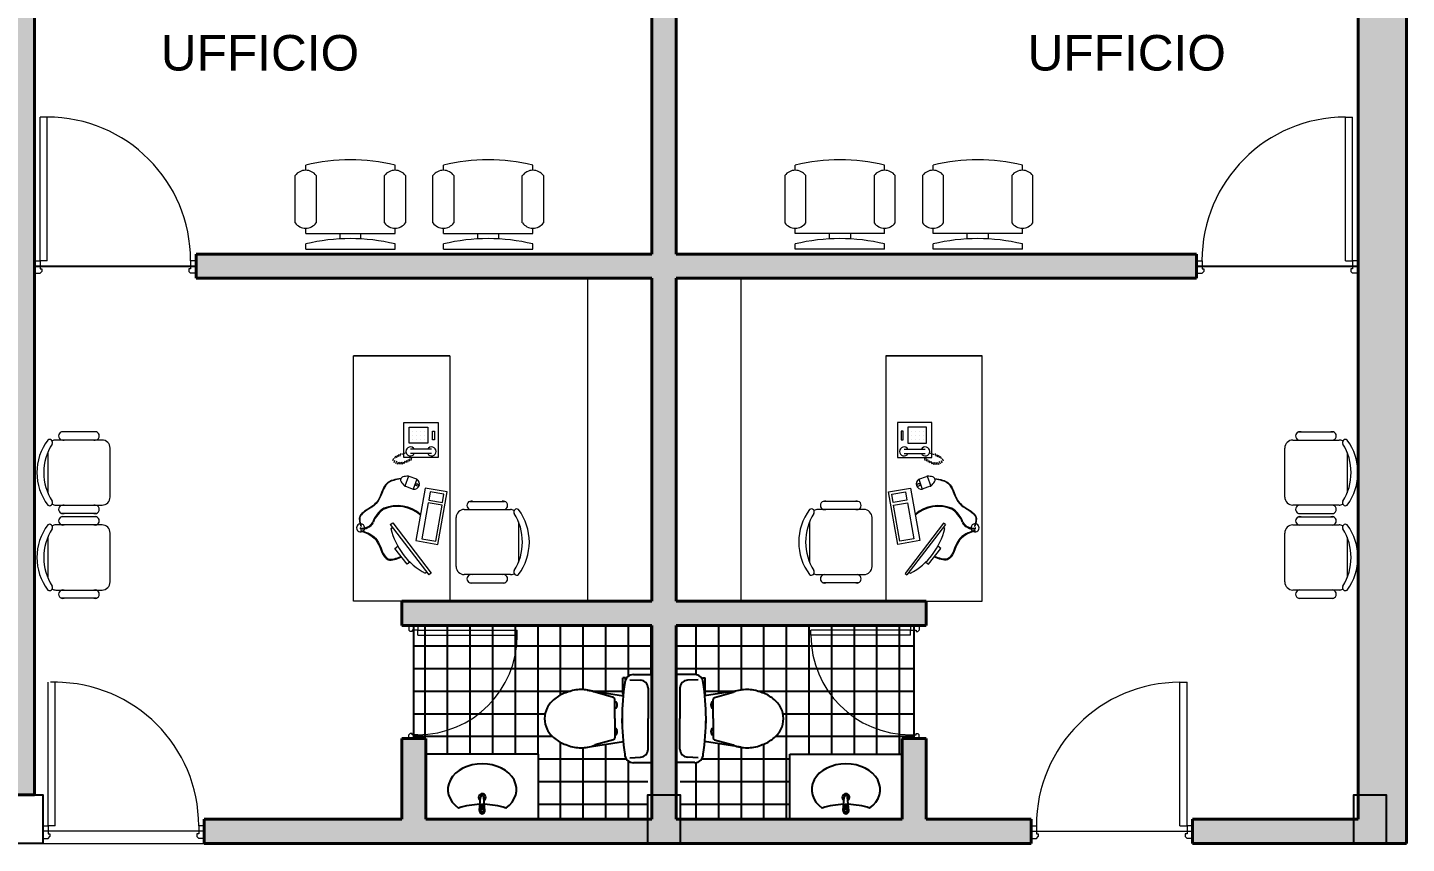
# Model space of a CAD drawing. Header units: millimetres. Extents: x 402.6 to 431.2, y 170 to 191.3.
# Drawn here: x 422.44 to 430.98, y 179.66 to 184.71 of the extents above; entities that cross this region are included whole.
import ezdxf

# ---------------------------------------------------------------- set-up
doc = ezdxf.new("R2010")
doc.units = ezdxf.units.MM
for name, color, linetype, lineweight in [('ARREDI attrezzature - furniture', 175, 'Continuous', 9), ('MURATURA sezioni - section wall', 7, 'Continuous', 40), ('PORTE finestre - doors windows', 252, 'Continuous', 5), ('PROIEZIONI finissime - fine lines', 251, 'Continuous', 9), ('SCRITTE - TXT', 252, 'Continuous', 5)]:
    doc.layers.add(name, color=color, linetype=linetype, lineweight=lineweight)
doc.layers.add('MURATURE tratteggi - hatch wall', color=253, linetype='Continuous', true_color=0xa8a8a8)
doc.layers.add('PAVIMENTI - flooring', color=250, linetype='Continuous')
doc.layers.add('SANITARI', color=175, linetype='Continuous')
doc.layers.add('PILASTRI - structure', color=7, linetype='Continuous', plot=False)
doc.styles.get("Standard").update_dxf_attribs({"font": 'arial.ttf'})
pattern_1 = [(0, (0, 0), (0, 0.14), []), (90, (0, 0), (-0.14, 0), [])]

msp = doc.modelspace()

# ---------------------------------------------------------------- hatches: boundary and pattern name
at = {"layer": 'MURATURE tratteggi - hatch wall'}
h = msp.add_hatch(color=256, dxfattribs=at)
h.dxf.hatch_style = 1
h.paths.add_polyline_path([(413.0307, 188.3044), (412.7807, 188.3044), (412.7808, 188.0544), (412.8261, 188.0544), (412.8261, 179.8069), (409.8212, 179.8069), (409.8212, 180.5001), (409.6315, 180.5001), (409.6315, 180.3501), (409.6712, 180.3501), (409.6712, 179.6569), (416.6745, 179.6569), (416.6745, 180.0388), (416.7256, 180.0388), (416.7256, 180.1888), (416.5245, 180.1888), (416.5245, 179.8069), (414.5261, 179.8069), (414.5261, 180.3069), (414.3761, 180.3069), (414.3761, 179.8069), (412.9761, 179.8069), (412.9761, 181.0069), (415.6169, 181.0069), (415.6169, 181.1569), (412.9761, 181.1569), (412.9761, 188.0544), (413.0308, 188.0544)])
h.paths.add_polyline_path([(408.0307, 188.3044), (407.7807, 188.3044), (407.7808, 188.0544), (407.8212, 188.0544), (407.8212, 188.0045), (407.9712, 188.0045), (407.9712, 188.0544), (408.0308, 188.0544)])
h.paths.add_polyline_path([(407.9712, 187.0995), (407.8212, 187.0995), (407.8212, 185.0826), (407.7713, 185.0826), (407.7713, 184.9826), (407.8212, 184.9826), (407.8212, 179.6569), (408.0712, 179.6569), (408.0712, 180.3501), (408.1015, 180.3501), (408.1015, 180.5001), (407.9712, 180.5001)])
h.paths.add_polyline_path([(403.0308, 188.0444), (403.5157, 188.0444), (403.5157, 188.3045), (402.7808, 188.3045), (402.7808, 179.6568), (403.0308, 179.6568), (403.0308, 184.9825), (406.8663, 184.9826), (406.8663, 185.0826), (403.0308, 185.0826)])
h.paths.add_polyline_path([(419.4809, 188.3444), (416.9987, 188.3444), (416.9987, 188.0444), (417.8309, 188.0444), (417.8309, 180.1888), (417.7006, 180.1888), (417.7006, 180.0388), (417.8309, 180.0388), (417.8309, 179.6569), (421.3309, 179.6569), (421.3309, 179.8069), (419.6809, 179.8069), (419.6809, 180.3069), (419.5309, 180.3069), (419.5309, 179.8069), (418.1309, 179.8069), (418.1309, 181.0069), (419.6809, 181.0069), (419.6809, 181.1569), (418.1309, 181.1569), (418.1309, 183.1569), (421.3309, 183.1569), (421.3309, 183.3069), (418.1309, 183.3069), (418.1309, 188.0444), (419.4809, 188.0444)])
h.paths.add_polyline_path([(423.6434, 188.3444), (420.9809, 188.3444), (420.9809, 188.0444), (422.3309, 188.0444), (422.3309, 179.9569), (422.4809, 179.9569), (422.4809, 188.0444), (423.6434, 188.0444)])
h.paths.add_polyline_path([(427.8184, 188.3444), (425.1434, 188.3444), (425.1434, 188.0444), (426.3059, 188.0444), (426.3059, 183.3069), (423.4809, 183.3069), (423.4809, 183.1569), (426.3059, 183.1569), (426.3059, 181.1569), (424.7559, 181.1569), (424.7559, 181.0069), (426.3059, 181.0069), (426.3059, 179.8069), (424.9059, 179.8069), (424.9059, 180.3069), (424.7559, 180.3069), (424.7559, 179.8069), (423.5309, 179.8069), (423.5309, 179.6569), (428.6549, 179.6569), (428.6549, 179.8069), (428.0059, 179.8069), (428.0059, 180.3069), (427.8559, 180.3069), (427.8559, 179.8069), (426.4559, 179.8069), (426.4559, 181.0069), (428.0059, 181.0069), (428.0059, 181.1569), (426.4559, 181.1569), (426.4559, 183.1569), (429.6809, 183.1569), (429.6809, 183.3069), (426.4559, 183.3069), (426.4559, 188.0444), (427.8184, 188.0444)])
h.paths.add_polyline_path([(430.9809, 188.3444), (429.3184, 188.3444), (429.3184, 188.0444), (430.6809, 188.0444), (430.6809, 179.8069), (429.6549, 179.8069), (429.6549, 179.6569), (430.9809, 179.6569)])
h.paths.add_polyline_path([(430.9809, 176.9651), (427.3553, 176.9651), (427.3553, 176.8151), (430.6809, 176.8151), (430.6809, 174.1151), (427.7309, 174.1151), (427.7309, 175.9651), (427.5809, 175.9651), (427.5809, 174.1151), (426.4309, 174.1151), (426.4309, 175.8151), (426.8869, 175.8151), (426.8869, 175.9651), (426.4309, 175.9651), (426.4309, 176.8151), (426.5053, 176.8151), (426.5053, 176.9651), (421.8309, 176.9651), (421.8309, 176.8151), (426.2809, 176.8151), (426.2809, 174.1151), (420.1309, 174.1151), (420.1309, 174.5151), (419.9809, 174.5151), (419.9809, 174.1151), (418.1309, 174.1151), (418.1309, 175.6151), (419.9809, 175.6151), (419.9809, 175.4151), (420.1309, 175.4151), (420.1309, 176.9651), (417.8309, 176.9651), (417.8309, 175.9651), (415.9794, 175.9651), (415.9794, 175.8151), (417.8309, 175.8151), (417.8309, 174.1151), (413.5809, 174.1151), (413.5809, 176.8151), (416.6294, 176.8151), (416.6294, 176.9651), (410.3824, 176.9651), (410.3824, 176.8151), (413.4309, 176.8151), (413.4309, 174.1151), (409.1809, 174.1151), (409.1809, 175.8151), (411.0324, 175.8151), (411.0324, 175.9651), (409.1809, 175.9651), (409.1809, 176.9651), (408.5676, 176.9651), (408.5676, 176.8151), (409.0309, 176.8151), (409.0309, 174.1151), (402.9808, 174.1151), (402.9808, 176.8151), (404.0845, 176.8151), (404.0845, 176.9651), (402.7808, 176.9651), (402.7808, 173.8151), (430.9809, 173.8151)])
h.paths.add_polyline_path([(419.8309, 176.7651), (419.8309, 175.9151), (418.1309, 175.9151), (418.1309, 176.7651)], flags=16)
at = {"layer": 'PAVIMENTI - flooring'}
h = msp.add_hatch(dxfattribs=at)
h.set_pattern_fill('_USER', color=256, scale=0.14, style=0, double=1, pattern_type=0)
h.set_pattern_definition(pattern_1)
h.paths.add_polyline_path([(425.6567, 180.3616, 0.110468), (425.7039, 180.3072, 0.091357), (425.7721, 180.2684, 0.083251), (425.856, 180.2494, 0.069464), (425.9252, 180.2565), (426.128, 180.288, 0.013532), (426.1378, 180.2098, 0.414361), (426.1907, 180.1569), (426.2809, 180.1569), (426.2809, 179.8069), (425.602, 179.8069), (425.602, 180.21), (424.9059, 180.21), (424.9059, 180.3069), (424.8309, 180.3069), (424.8309, 181.0069), (426.3059, 181.0069), (426.3059, 180.7019), (426.1907, 180.7019, 0.294145), (426.1426, 180.6708), (426.1426, 180.6832), (426.1262, 180.6832), (426.1262, 180.5871, -0.026908), (426.1288, 180.5818, 0.001904), (426.1276, 180.5708), (425.9326, 180.601, 0.077173), (425.856, 180.6094, 0.083251), (425.7721, 180.5903, 0.091357), (425.7039, 180.5515, 0.110468), (425.6567, 180.4971, 0.114706), (425.6409, 180.4294, 0.114706)])
h = msp.add_hatch(dxfattribs=at)
h.set_pattern_fill('_USER', color=256, scale=0.14, style=0, double=1, pattern_type=0)
h.set_pattern_definition(pattern_1)
h.paths.add_polyline_path([(427.1052, 180.3616, -0.110468), (427.0579, 180.3072, -0.091357), (426.9898, 180.2684, -0.083251), (426.9059, 180.2494, -0.069464), (426.8366, 180.2565), (426.6339, 180.288, -0.013532), (426.624, 180.2098, -0.414361), (426.5711, 180.1569), (426.4809, 180.1569), (426.4809, 179.8069), (427.1598, 179.8069), (427.1598, 180.21), (427.8559, 180.21), (427.8559, 180.3069), (427.9309, 180.3069), (427.9309, 181.0069), (426.4559, 181.0069), (426.4559, 180.7019), (426.5711, 180.7019, -0.294145), (426.6193, 180.6708), (426.6193, 180.6832), (426.6357, 180.6832), (426.6357, 180.5871, 0.026908), (426.6331, 180.5818, -0.001904), (426.6342, 180.5708), (426.8293, 180.601, -0.077173), (426.9059, 180.6094, -0.083251), (426.9898, 180.5903, -0.091357), (427.0579, 180.5515, -0.110468), (427.1052, 180.4971, -0.114706), (427.1209, 180.4294, -0.114706)])

# ---------------------------------------------------------------- linework, layer by layer
at = {"layer": 'ARREDI attrezzature - furniture', "linetype": 'Continuous', "ltscale": 0.8}
for p, q in [((424.0953, 183.4998), (424.0953, 183.793)), ((424.1605, 183.8255), (424.1605, 183.8581)), ((424.2256, 183.793), (424.2256, 183.4998)), ((424.649, 183.4998), (424.649, 183.793)), ((424.7142, 183.8255), (424.7142, 183.8581)), ((424.7793, 183.793), (424.7793, 183.4998)), ((424.9491, 183.4998), (424.9491, 183.793)), ((425.0142, 183.8255), (425.0142, 183.8581)), ((425.0794, 183.793), (425.0794, 183.4998)), ((425.5028, 183.4998), (425.5028, 183.793)), ((425.568, 183.8255), (425.568, 183.8581)), ((425.6331, 183.793), (425.6331, 183.4998)), ((427.1287, 183.793), (427.1287, 183.4998)), ((427.1939, 183.8255), (427.1939, 183.8581)), ((427.259, 183.4998), (427.259, 183.793)), ((427.6825, 183.793), (427.6825, 183.4998)), ((427.7476, 183.8255), (427.7476, 183.8581)), ((427.8127, 183.4998), (427.8127, 183.793)), ((427.9825, 183.793), (427.9825, 183.4998)), ((428.0476, 183.8255), (428.0476, 183.8581)), ((428.1128, 183.4998), (428.1128, 183.793)), ((428.5362, 183.793), (428.5362, 183.4998)), ((428.6014, 183.8255), (428.6014, 183.8581)), ((428.6665, 183.4998), (428.6665, 183.793)), ((424.1605, 183.4347), (424.1605, 183.4672)), ((424.7142, 183.4347), (424.7142, 183.4672)), ((425.0142, 183.4347), (425.0142, 183.4672)), ((425.568, 183.4347), (425.568, 183.4672)), ((427.1939, 183.4347), (427.1939, 183.4672)), ((427.7476, 183.4347), (427.7476, 183.4672)), ((428.0476, 183.4347), (428.0476, 183.4672)), ((428.6014, 183.4347), (428.6014, 183.4672)), ((424.1605, 183.4347), (424.7142, 183.4347)), ((424.1605, 183.337), (424.1605, 183.3695)), ((424.3722, 183.4347), (424.3722, 183.4)), ((424.5025, 183.4007), (424.5025, 183.4347)), ((424.7142, 183.337), (424.7142, 183.3695)), ((425.0142, 183.4347), (425.568, 183.4347)), ((425.0142, 183.337), (425.0142, 183.3695)), ((425.226, 183.4347), (425.226, 183.4)), ((425.3562, 183.4007), (425.3562, 183.4347)), ((425.568, 183.337), (425.568, 183.3695)), ((427.7476, 183.4347), (427.1939, 183.4347)), ((427.1939, 183.337), (427.1939, 183.3695)), ((427.4056, 183.4007), (427.4056, 183.4347)), ((427.5359, 183.4347), (427.5359, 183.4)), ((427.7476, 183.337), (427.7476, 183.3695)), ((428.6014, 183.4347), (428.0476, 183.4347)), ((428.0476, 183.337), (428.0476, 183.3695)), ((428.2594, 183.4007), (428.2594, 183.4347)), ((428.3896, 183.4347), (428.3896, 183.4)), ((428.6014, 183.337), (428.6014, 183.3695)), ((424.1605, 183.337), (424.7142, 183.337)), ((425.0142, 183.337), (425.568, 183.337)), ((427.7476, 183.337), (427.1939, 183.337)), ((428.6014, 183.337), (428.0476, 183.337)), ((425.9059, 183.1569), (425.9059, 181.1569)), ((426.8559, 183.1569), (426.8559, 181.1569)), ((425.0546, 182.6768), (424.4573, 182.6768)), ((424.4573, 182.6768), (425.0546, 182.6768)), ((424.4573, 181.1569), (424.4573, 182.6768)), ((425.0546, 182.6768), (425.0546, 181.1569)), ((427.7542, 182.6768), (428.3515, 182.6768)), ((428.3515, 182.6768), (427.7542, 182.6768)), ((427.7542, 182.6768), (427.7542, 181.1569)), ((428.3515, 181.1569), (428.3515, 182.6768)), ((424.7689, 182.0474), (424.7689, 182.2629)), ((424.7689, 182.2629), (424.9818, 182.2629)), ((424.9818, 182.2629), (424.9818, 182.0474)), ((428.0399, 182.2629), (427.827, 182.2629)), ((427.827, 182.2629), (427.827, 182.0474)), ((428.0399, 182.0474), (428.0399, 182.2629)), ((422.8984, 182.1551), (422.6125, 182.1551)), ((422.8626, 182.2055), (422.6483, 182.2055)), ((424.8018, 182.1365), (424.8018, 182.2351)), ((424.8018, 182.2351), (424.9167, 182.2351)), ((424.8223, 182.2104), (424.8223, 182.2104)), ((424.8223, 182.1858), (424.8223, 182.1858)), ((424.8223, 182.1612), (424.8223, 182.1612)), ((424.847, 182.2104), (424.847, 182.2104)), ((424.847, 182.1858), (424.847, 182.1858)), ((424.847, 182.1612), (424.847, 182.1612)), ((424.8716, 182.2104), (424.8716, 182.2104)), ((424.8716, 182.1858), (424.8716, 182.1858)), ((424.8716, 182.1612), (424.8716, 182.1612)), ((424.8962, 182.2104), (424.8962, 182.2104)), ((424.8962, 182.1858), (424.8962, 182.1858)), ((424.8962, 182.1612), (424.8962, 182.1612)), ((424.9167, 182.2351), (424.9167, 182.1365)), ((424.9455, 182.1571), (424.9455, 182.2104)), ((424.9455, 182.2104), (424.9578, 182.2104)), ((424.9578, 182.1571), (424.9455, 182.1571)), ((424.9578, 182.2104), (424.9578, 182.1571)), ((427.8633, 182.2104), (427.851, 182.2104)), ((427.851, 182.2104), (427.851, 182.1571)), ((427.851, 182.1571), (427.8633, 182.1571)), ((427.8633, 182.1571), (427.8633, 182.2104)), ((428.007, 182.2351), (427.892, 182.2351)), ((427.892, 182.2351), (427.892, 182.1365)), ((427.9126, 182.2104), (427.9126, 182.2104)), ((427.9126, 182.1858), (427.9126, 182.1858)), ((427.9126, 182.1612), (427.9126, 182.1612)), ((427.9372, 182.2104), (427.9372, 182.2104)), ((427.9372, 182.1858), (427.9372, 182.1858)), ((427.9372, 182.1612), (427.9372, 182.1612)), ((427.9618, 182.2104), (427.9618, 182.2104)), ((427.9618, 182.1858), (427.9618, 182.1858)), ((427.9618, 182.1612), (427.9618, 182.1612)), ((427.9864, 182.2104), (427.9864, 182.2104)), ((427.9864, 182.1858), (427.9864, 182.1858)), ((427.9864, 182.1612), (427.9864, 182.1612)), ((428.007, 182.1365), (428.007, 182.2351)), ((430.2774, 182.1551), (430.5632, 182.1551)), ((430.3132, 182.2055), (430.5275, 182.2055)), ((422.5621, 182.0784), (422.5621, 181.8283)), ((422.9488, 181.802), (422.9488, 182.1046)), ((424.7485, 182.0711), (424.7432, 182.0553)), ((424.7836, 182.0753), (424.7537, 182.0658)), ((424.9167, 182.1365), (424.8018, 182.1365)), ((424.9407, 182.0977), (424.8093, 182.0977)), ((424.9407, 182.0715), (424.8093, 182.0715)), ((427.8681, 182.0977), (427.9994, 182.0977)), ((427.8681, 182.0715), (427.9994, 182.0715)), ((427.892, 182.1365), (428.007, 182.1365)), ((428.0251, 182.0753), (428.055, 182.0658)), ((428.0603, 182.0711), (428.0655, 182.0553)), ((430.227, 181.802), (430.227, 182.1046)), ((430.6137, 182.0784), (430.6137, 181.8283)), ((424.7042, 182.0414), (424.699, 182.0256)), ((424.7117, 182.029), (424.7064, 182.0133)), ((424.717, 182.0553), (424.7117, 182.0396)), ((424.7222, 182.0238), (424.717, 182.008)), ((424.7275, 182.0606), (424.7222, 182.0448)), ((424.7327, 182.0185), (424.7275, 182.0028)), ((424.738, 182.0658), (424.7327, 182.0501)), ((424.7432, 182.0185), (424.738, 182.0028)), ((424.7537, 182.0185), (424.7485, 182.0028)), ((424.7642, 182.0185), (424.759, 182.0028)), ((424.9818, 182.0474), (424.7689, 182.0474)), ((424.7747, 182.0238), (424.7695, 182.008)), ((424.7853, 182.029), (424.78, 182.0133)), ((424.7958, 182.0343), (424.7905, 182.0185)), ((424.8063, 182.0396), (424.801, 182.0238)), ((424.8168, 182.0448), (424.8115, 182.029)), ((427.827, 182.0474), (428.0399, 182.0474)), ((427.992, 182.0448), (427.9972, 182.029)), ((428.0025, 182.0396), (428.0078, 182.0238)), ((428.013, 182.0343), (428.0183, 182.0185)), ((428.0235, 182.029), (428.0288, 182.0133)), ((428.034, 182.0238), (428.0393, 182.008)), ((428.0445, 182.0185), (428.0498, 182.0028)), ((428.055, 182.0185), (428.0603, 182.0028)), ((428.0655, 182.0185), (428.0708, 182.0028)), ((428.0708, 182.0658), (428.0761, 182.0501)), ((428.0761, 182.0185), (428.0813, 182.0028)), ((428.0813, 182.0606), (428.0866, 182.0448)), ((428.0866, 182.0238), (428.0918, 182.008)), ((428.0918, 182.0553), (428.0971, 182.0396)), ((428.0971, 182.029), (428.1023, 182.0133)), ((428.1046, 182.0414), (428.1098, 182.0256)), ((424.798, 181.9307), (424.7757, 181.8697)), ((424.8497, 181.9118), (424.8012, 181.9296)), ((424.8497, 181.9118), (424.8274, 181.8508)), ((427.959, 181.9118), (428.0075, 181.9296)), ((427.959, 181.9118), (427.9813, 181.8508)), ((428.0107, 181.9307), (428.0331, 181.8697)), ((424.7789, 181.8685), (424.8274, 181.8508)), ((424.9006, 181.8574), (424.8433, 181.5321)), ((425.0376, 181.8332), (424.9006, 181.8574)), ((424.9318, 181.8342), (424.9228, 181.7829)), ((425.0174, 181.8191), (424.9318, 181.8342)), ((424.9802, 181.508), (425.0376, 181.8332)), ((425.0084, 181.7678), (425.0174, 181.8191)), ((427.7712, 181.8332), (427.9082, 181.8574)), ((427.8286, 181.508), (427.7712, 181.8332)), ((427.7914, 181.8191), (427.8769, 181.8342)), ((427.8004, 181.7678), (427.7914, 181.8191)), ((427.8769, 181.8342), (427.886, 181.7829)), ((427.9082, 181.8574), (427.9655, 181.5321)), ((428.0299, 181.8685), (427.9813, 181.8508)), ((422.6125, 181.7516), (422.8984, 181.7516)), ((424.9198, 181.7657), (424.8805, 181.5432)), ((425.0053, 181.7507), (424.9198, 181.7657)), ((424.9228, 181.7829), (425.0084, 181.7678)), ((424.9661, 181.5281), (425.0053, 181.7507)), ((425.1785, 181.7753), (425.3929, 181.7753)), ((427.5833, 181.7753), (427.369, 181.7753)), ((427.886, 181.7829), (427.8004, 181.7678)), ((427.8034, 181.7507), (427.889, 181.7657)), ((427.8427, 181.5281), (427.8034, 181.7507)), ((427.889, 181.7657), (427.9282, 181.5432)), ((430.5632, 181.7516), (430.2774, 181.7516)), ((422.8626, 181.7004), (422.6483, 181.7004)), ((422.8626, 181.68), (422.6483, 181.68)), ((424.6849, 181.6309), (424.6995, 181.6421)), ((424.6995, 181.6421), (424.9376, 181.331)), ((425.0924, 181.3718), (425.0924, 181.6744)), ((425.1428, 181.7249), (425.4286, 181.7249)), ((425.479, 181.6482), (425.479, 181.398)), ((427.2828, 181.6482), (427.2828, 181.398)), ((427.6191, 181.7249), (427.3332, 181.7249)), ((427.6695, 181.3718), (427.6695, 181.6744)), ((430.3132, 181.7004), (430.5275, 181.7004)), ((430.3132, 181.68), (430.5275, 181.68)), ((422.8984, 181.6295), (422.6125, 181.6295)), ((422.9488, 181.2765), (422.9488, 181.5791)), ((424.6849, 181.6309), (424.923, 181.3198)), ((424.6885, 181.6074), (424.6976, 181.6143)), ((428.1124, 181.6397), (427.8742, 181.3287)), ((428.1239, 181.6309), (427.8857, 181.3198)), ((428.1202, 181.6074), (428.1112, 181.6143)), ((428.1239, 181.6309), (428.1124, 181.6397)), ((430.227, 181.2765), (430.227, 181.5791)), ((430.2774, 181.6295), (430.5632, 181.6295)), ((422.5621, 181.5529), (422.5621, 181.3027)), ((424.7131, 181.4837), (424.7312, 181.4975)), ((424.7883, 181.3855), (424.7131, 181.4837)), ((424.8433, 181.5321), (424.9802, 181.508)), ((424.8805, 181.5432), (424.9661, 181.5281)), ((427.9655, 181.5321), (427.8286, 181.508)), ((427.9282, 181.5432), (427.8427, 181.5281)), ((428.0205, 181.3855), (428.0957, 181.4837)), ((428.0957, 181.4837), (428.0776, 181.4975)), ((430.6137, 181.5529), (430.6137, 181.3027)), ((424.8063, 181.3994), (424.7883, 181.3855)), ((428.0024, 181.3994), (428.0205, 181.3855)), ((424.9103, 181.3364), (424.9013, 181.3295)), ((424.9376, 181.331), (424.923, 181.3198)), ((425.4286, 181.3214), (425.1428, 181.3214)), ((427.3332, 181.3214), (427.6191, 181.3214)), ((427.8742, 181.3287), (427.8857, 181.3198)), ((427.8984, 181.3364), (427.9074, 181.3295)), ((422.6125, 181.226), (422.8984, 181.226)), ((425.1785, 181.2702), (425.3929, 181.2702)), ((427.5833, 181.2702), (427.369, 181.2702)), ((430.5632, 181.226), (430.2774, 181.226)), ((422.8626, 181.1749), (422.6483, 181.1749)), ((425.0546, 181.1569), (424.4573, 181.1569)), ((427.7542, 181.1569), (428.3515, 181.1569)), ((430.3132, 181.1749), (430.5275, 181.1749))]:
    msp.add_line(p, q, dxfattribs=at)
for centre, radius, start, end in [((424.4373, 182.6977), 1.1929, 76.5803, 103.4197), ((425.2911, 182.6977), 1.1929, 76.5803, 103.4197), ((427.4707, 182.6977), 1.1929, 76.5803, 103.4197), ((428.3245, 182.6977), 1.1929, 76.5803, 103.4197), ((424.1605, 183.7441), 0.0814, 36.8699, 143.1301), ((424.7142, 183.7441), 0.0814, 36.8699, 143.1301), ((425.0142, 183.7441), 0.0814, 36.8699, 143.1301), ((425.568, 183.7441), 0.0814, 36.8699, 143.1301), ((427.1939, 183.7441), 0.0814, 36.8699, 143.1301), ((427.7476, 183.7441), 0.0814, 36.8699, 143.1301), ((428.0476, 183.7441), 0.0814, 36.8699, 143.1301), ((428.6014, 183.7441), 0.0814, 36.8699, 143.1301), ((424.1605, 183.5487), 0.0814, 216.8699, 323.1301), ((424.7142, 183.5487), 0.0814, 216.8699, 323.1301), ((425.0142, 183.5487), 0.0814, 216.8699, 323.1301), ((425.568, 183.5487), 0.0814, 216.8699, 323.1301), ((427.1939, 183.5487), 0.0814, 216.8699, 323.1301), ((427.7476, 183.5487), 0.0814, 216.8699, 323.1301), ((428.0476, 183.5487), 0.0814, 216.8699, 323.1301), ((428.6014, 183.5487), 0.0814, 216.8699, 323.1301), ((424.4373, 182.2092), 1.1929, 76.5803, 103.4197), ((425.2911, 182.2092), 1.1929, 76.5803, 103.4197), ((427.4707, 182.2092), 1.1929, 76.5803, 103.4197), ((428.3245, 182.2092), 1.1929, 76.5803, 103.4197), ((422.8311, 181.9533), 0.3362, 143.1301, 216.8699), ((422.5731, 182.1403), 0.0184, 327.97259, 126.69006), ((422.6125, 182.1046), 0.0504, 90, 117.58444), ((422.6556, 182.1803), 0.0263, 73.7398, 286.2602), ((422.8553, 182.1803), 0.0263, 253.7398, 106.2602), ((422.8984, 182.1046), 0.0504, 0, 90), ((430.2774, 182.1046), 0.0504, 90, 180), ((430.3205, 182.1803), 0.0263, 73.7398, 286.2602), ((430.5202, 182.1803), 0.0263, 253.7398, 106.2602), ((430.5632, 182.1046), 0.0504, 62.41556, 90), ((430.6027, 182.1403), 0.0184, 53.30994, 212.02741), ((430.3447, 181.9533), 0.3362, 323.1301, 36.8699), ((422.8677, 181.9533), 0.3302, 147.57575, 212.42425), ((424.8093, 182.0846), 0.0275, 28.49146, 331.50854), ((424.9407, 182.0846), 0.0275, 208.49146, 151.50854), ((427.8681, 182.0846), 0.0275, 28.49146, 331.50854), ((427.9994, 182.0846), 0.0275, 208.49146, 151.50854), ((430.3081, 181.9533), 0.3302, 327.57575, 32.42425), ((424.7685, 181.9069), 0.02, 106.60745, 213.22262), ((424.7949, 181.8185), 0.1123, 90.30985, 106.60745), ((424.7944, 181.9108), 0.02, 69.91503, 90.30985), ((424.8318, 181.8838), 0.0333, 262.44359, 57.38647), ((427.977, 181.8838), 0.0333, 122.61353, 277.55641), ((428.0144, 181.9108), 0.02, 89.69015, 110.08497), ((428.0139, 181.8185), 0.1123, 73.39255, 89.69015), ((428.0403, 181.9069), 0.02, 326.77738, 73.39255), ((424.8457, 181.9575), 0.1123, 213.22262, 229.52021), ((424.7858, 181.8873), 0.02, 229.52021, 249.91503), ((428.023, 181.8873), 0.02, 290.08497, 310.47979), ((427.9631, 181.9575), 0.1123, 310.47979, 326.77738), ((422.5731, 181.7664), 0.0184, 233.30994, 32.02741), ((422.6125, 181.802), 0.0504, 242.41556, 270), ((422.6556, 181.7257), 0.0263, 73.7398, 286.2602), ((422.8553, 181.7257), 0.0263, 253.7398, 106.2602), ((422.8984, 181.802), 0.0504, 270, 0), ((424.7329, 181.5907), 0.1671, 122.05896, 160.24449), ((424.7329, 181.5907), 0.1621, 122.05896, 160.24449), ((424.7279, 181.5304), 0.2186, 48.76705, 112.52127), ((424.7279, 181.5304), 0.2136, 47.95006, 112.52127), ((425.1859, 181.7501), 0.0263, 73.7398, 286.2602), ((425.3855, 181.7501), 0.0263, 253.7398, 106.2602), ((425.468, 181.7101), 0.0184, 53.30994, 212.02741), ((427.2938, 181.7101), 0.0184, 327.97259, 126.69006), ((427.3763, 181.7501), 0.0263, 73.7398, 286.2602), ((427.576, 181.7501), 0.0263, 253.7398, 106.2602), ((428.0809, 181.5304), 0.2186, 67.47873, 131.23295), ((428.0809, 181.5304), 0.2136, 67.47873, 132.04994), ((428.0759, 181.5907), 0.1621, 19.75551, 57.94104), ((428.0759, 181.5907), 0.1671, 19.75551, 57.94104), ((430.2774, 181.802), 0.0504, 180, 270), ((430.3205, 181.7257), 0.0263, 73.7398, 286.2602), ((430.5202, 181.7257), 0.0263, 253.7398, 106.2602), ((430.5632, 181.802), 0.0504, 270, 297.58444), ((430.6027, 181.7664), 0.0184, 147.97259, 306.69006), ((422.6556, 181.6547), 0.0263, 73.7398, 286.2602), ((422.8553, 181.6547), 0.0263, 253.7398, 106.2602), ((424.5129, 181.681), 0.0763, 260.17022, 331.655), ((424.5129, 181.681), 0.0713, 260.17022, 331.655), ((425.1428, 181.6744), 0.0504, 90, 180), ((425.4286, 181.6744), 0.0504, 62.41556, 90), ((425.1734, 181.5231), 0.3302, 327.57575, 32.42425), ((425.21, 181.5231), 0.3362, 323.1301, 36.8699), ((427.5518, 181.5231), 0.3362, 143.1301, 216.8699), ((427.5884, 181.5231), 0.3302, 147.57575, 212.42425), ((427.3332, 181.6744), 0.0504, 90, 117.58444), ((427.6191, 181.6744), 0.0504, 0, 90), ((428.2959, 181.681), 0.0763, 208.345, 279.82978), ((428.2959, 181.681), 0.0713, 208.345, 279.82978), ((430.3205, 181.6547), 0.0263, 73.7398, 286.2602), ((430.5202, 181.6547), 0.0263, 253.7398, 106.2602), ((422.8311, 181.4278), 0.3362, 143.1301, 216.8699), ((422.8677, 181.4278), 0.3302, 147.57575, 212.42425), ((422.5731, 181.6147), 0.0184, 327.97259, 126.69006), ((422.6125, 181.5791), 0.0504, 90, 117.58444), ((422.8984, 181.5791), 0.0504, 0, 90), ((424.5007, 181.6108), 0.025, 98.68519, 293.74958), ((424.5003, 181.6083), 0.0025, 80.17022, 260.17022), ((424.5007, 181.6108), 0.025, 0.27062, 91.72431), ((424.5035, 181.5931), 0.00256, 82.71988, 237.85322), ((424.5026, 181.6216), 0.0015, 196.9746, 16.9746), ((424.5007, 181.6108), 0.025, 308.52691, 348.357), ((425.1048, 181.7057), 0.4277, 193.29188, 241.59613), ((427.704, 181.7057), 0.4277, 298.40387, 346.70812), ((428.3081, 181.6108), 0.025, 88.27569, 179.72938), ((428.3081, 181.6108), 0.025, 191.643, 231.47309), ((428.3081, 181.6108), 0.025, 246.25042, 81.31481), ((428.3062, 181.6216), 0.0015, 163.0254, 343.0254), ((428.3053, 181.5931), 0.00256, 302.14678, 97.28012), ((428.3085, 181.6083), 0.0025, 279.82978, 99.82978), ((430.2774, 181.5791), 0.0504, 90, 180), ((430.5632, 181.5791), 0.0504, 62.41556, 90), ((430.6027, 181.6147), 0.0184, 53.30994, 212.02741), ((430.3081, 181.4278), 0.3302, 327.57575, 32.42425), ((430.3447, 181.4278), 0.3362, 323.1301, 36.8699), ((425.1428, 181.3718), 0.0504, 180, 270), ((425.1859, 181.2955), 0.0263, 73.7398, 286.2602), ((425.3855, 181.2955), 0.0263, 253.7398, 106.2602), ((425.4286, 181.3718), 0.0504, 270, 297.58444), ((425.468, 181.3362), 0.0184, 147.97259, 306.69006), ((427.2938, 181.3362), 0.0184, 233.30994, 32.02741), ((427.3332, 181.3718), 0.0504, 242.41556, 270), ((427.3763, 181.2955), 0.0263, 73.7398, 286.2602), ((427.576, 181.2955), 0.0263, 253.7398, 106.2602), ((427.6191, 181.3718), 0.0504, 270, 0), ((422.5731, 181.2408), 0.0184, 233.30994, 32.02741), ((422.6125, 181.2765), 0.0504, 242.41556, 270), ((422.6556, 181.2001), 0.0263, 73.7398, 286.2602), ((422.8553, 181.2001), 0.0263, 253.7398, 106.2602), ((422.8984, 181.2765), 0.0504, 270, 0), ((430.2774, 181.2765), 0.0504, 180, 270), ((430.3205, 181.2001), 0.0263, 73.7398, 286.2602), ((430.5202, 181.2001), 0.0263, 253.7398, 106.2602), ((430.5632, 181.2765), 0.0504, 270, 297.58444), ((430.6027, 181.2408), 0.0184, 147.97259, 306.69006)]:
    msp.add_arc(centre, radius, start, end, dxfattribs=at)
msp.add_ellipse((424.8508, 181.8768), major_axis=(-0.0122, 0.0045), ratio=0.484801, start_param=1.570796326796777, end_param=7.853981633976363, dxfattribs=at)
at = {"layer": 'ARREDI attrezzature - furniture', "linetype": 'Continuous', "ltscale": 0.8, "extrusion": (0, 0, -1)}
msp.add_ellipse((427.9579, 181.8768), major_axis=(0.0122, 0.0045), ratio=0.484801, start_param=3.141593, end_param=9.424778, dxfattribs=at)
at = {"layer": 'ARREDI attrezzature - furniture', "linetype": 'Continuous', "ltscale": 0.8}
for points, knots in [([(424.7492, 181.9168), (424.7172, 181.9117), (424.6844, 181.9065), (424.6417, 181.8653), (424.6325, 181.8308), (424.6067, 181.7747), (424.5892, 181.7554), (424.5397, 181.7223), (424.5066, 181.7074), (424.4879, 181.6646), (424.4946, 181.6425), (424.5011, 181.6211)], [0, 0, 0, 0, 0.0898766, 0.0898766, 0.1845551, 0.1845551, 0.2700311, 0.2700311, 0.3555071, 0.3555071, 0.4162577, 0.4162577, 0.4162577, 0.4162577]), ([(424.7497, 181.9138), (424.7196, 181.909), (424.6432, 181.8969), (424.6284, 181.783), (424.5572, 181.7276), (424.4832, 181.6902), (424.4982, 181.6411), (424.504, 181.622)], [0, 0, 0, 0, 0.084345, 0.2142081, 0.2766794, 0.3619183, 0.4162577, 0.4162577, 0.4162577, 0.4162577]), ([(428.0591, 181.9138), (428.0892, 181.909), (428.1656, 181.8969), (428.1803, 181.783), (428.2515, 181.7276), (428.3256, 181.6902), (428.3106, 181.6411), (428.3048, 181.622)], [0, 0, 0, 0, 0.084345, 0.2142081, 0.2766794, 0.3619183, 0.4162577, 0.4162577, 0.4162577, 0.4162577]), ([(428.0595, 181.9168), (428.0916, 181.9117), (428.1243, 181.9065), (428.1671, 181.8653), (428.1763, 181.8308), (428.202, 181.7747), (428.2195, 181.7554), (428.2691, 181.7223), (428.3022, 181.7074), (428.3208, 181.6646), (428.3142, 181.6425), (428.3076, 181.6211)], [0, 0, 0, 0, 0.0898766, 0.0898766, 0.1845551, 0.1845551, 0.2700311, 0.2700311, 0.3555071, 0.3555071, 0.4162577, 0.4162577, 0.4162577, 0.4162577]), ([(424.5022, 181.591), (424.5433, 181.5762), (424.5822, 181.5617), (424.6265, 181.485), (424.6346, 181.4258), (424.6945, 181.4064), (424.7237, 181.4187), (424.7536, 181.4308)], [0, 0, 0, 0, 0.1263052, 0.1263052, 0.2526104, 0.2526104, 0.3315435, 0.3315435, 0.3315435, 0.3315435]), ([(424.5038, 181.5957), (424.5413, 181.5823), (424.6232, 181.5529), (424.6423, 181.3924), (424.7214, 181.4232), (424.7507, 181.4346)], [0, 0, 0, 0, 0.114804, 0.2513324, 0.3315435, 0.3315435, 0.3315435, 0.3315435]), ([(428.3066, 181.591), (428.2655, 181.5762), (428.2266, 181.5617), (428.1823, 181.485), (428.1742, 181.4258), (428.1143, 181.4064), (428.0851, 181.4187), (428.0552, 181.4308)], [0, 0, 0, 0, 0.1263052, 0.1263052, 0.2526104, 0.2526104, 0.3315435, 0.3315435, 0.3315435, 0.3315435]), ([(428.3049, 181.5957), (428.2675, 181.5823), (428.1856, 181.5529), (428.1664, 181.3924), (428.0874, 181.4232), (428.0581, 181.4346)], [0, 0, 0, 0, 0.114804, 0.2513324, 0.3315435, 0.3315435, 0.3315435, 0.3315435])]:
    msp.add_open_spline(points, degree=3, knots=knots, dxfattribs=at)
at = {"layer": 'MURATURA sezioni - section wall'}
for p, q in [((430.9809, 179.6569), (430.9809, 188.3444)), ((422.4809, 179.9569), (422.4809, 188.0444)), ((426.3059, 183.3069), (426.3059, 188.0444)), ((426.4559, 183.3069), (426.4559, 188.0444)), ((430.6809, 179.8069), (430.6809, 188.0444)), ((423.4809, 183.3069), (423.4809, 183.1569)), ((423.4809, 183.3069), (426.3059, 183.3069)), ((429.6809, 183.3069), (426.4559, 183.3069)), ((429.6809, 183.3069), (429.6809, 183.1569)), ((423.4809, 183.1569), (426.3059, 183.1569)), ((426.3059, 181.1569), (426.3059, 183.1569)), ((426.4559, 181.1569), (426.4559, 183.1569)), ((429.6809, 183.1569), (426.4559, 183.1569)), ((424.7559, 181.1569), (424.7559, 181.0069)), ((424.7559, 181.1569), (426.3059, 181.1569)), ((428.0059, 181.1569), (426.4559, 181.1569)), ((428.0059, 181.1569), (428.0059, 181.0069)), ((424.7559, 181.0069), (426.3059, 181.0069)), ((426.3059, 181.0069), (426.3059, 179.8069)), ((428.0059, 181.0069), (426.4559, 181.0069)), ((426.4559, 181.0069), (426.4559, 179.8069)), ((424.7559, 180.3069), (424.9059, 180.3069)), ((424.7559, 180.3069), (424.7559, 179.8069)), ((424.9059, 180.3069), (424.9059, 179.8069)), ((427.8559, 180.3069), (427.8559, 179.8069)), ((428.0059, 180.3069), (427.8559, 180.3069)), ((428.0059, 180.3069), (428.0059, 179.8069)), ((422.3309, 179.9569), (422.4809, 179.9569)), ((423.5309, 179.8069), (424.7559, 179.8069)), ((423.5309, 179.8069), (423.5309, 179.6569)), ((424.9059, 179.8069), (426.3059, 179.8069)), ((427.8559, 179.8069), (426.4559, 179.8069)), ((428.6549, 179.8069), (428.0059, 179.8069)), ((428.6549, 179.8069), (428.6549, 179.6569)), ((430.6809, 179.8069), (429.6549, 179.8069)), ((429.6549, 179.8069), (429.6549, 179.6569)), ((423.5309, 179.6569), (428.6549, 179.6569)), ((430.9809, 179.6569), (429.6549, 179.6569))]:
    msp.add_line(p, q, dxfattribs=at)
at = {"layer": 'PAVIMENTI - flooring'}
for p, q in [((422.4809, 183.2319), (423.4809, 183.2319)), ((429.6809, 183.2319), (430.6809, 183.2319)), ((424.8309, 180.3069), (424.8309, 181.0069)), ((427.9309, 180.3069), (427.9309, 181.0069))]:
    msp.add_line(p, q, dxfattribs=at)
at = {"layer": 'PILASTRI - structure'}
for points in [[(422.5309, 179.6569), (422.3309, 179.6569), (422.3309, 179.9569), (422.5309, 179.9569)], [(426.4809, 179.6569), (426.2809, 179.6569), (426.2809, 179.9569), (426.4809, 179.9569)], [(430.8559, 179.6569), (430.6559, 179.6569), (430.6559, 179.9569), (430.8559, 179.9569)]]:
    msp.add_lwpolyline(points, close=True, dxfattribs=at)
at = {"layer": 'PORTE finestre - doors windows', "color": 2}
for p, q in [((422.5587, 184.1546), (422.5143, 184.1546)), ((422.5143, 183.2657), (422.5143, 184.1546)), ((422.5587, 183.2657), (422.5587, 184.1546)), ((430.6031, 184.1546), (430.6476, 184.1546)), ((430.6031, 183.2657), (430.6031, 184.1546)), ((430.6476, 183.2657), (430.6476, 184.1546)), ((422.4809, 183.2657), (422.5143, 183.2657)), ((422.5587, 183.2657), (422.5143, 183.2657)), ((422.5143, 183.2657), (422.5143, 183.2157)), ((423.4476, 183.2657), (423.4476, 183.2157)), ((423.4809, 183.2657), (423.4476, 183.2657)), ((429.6809, 183.2657), (429.7143, 183.2657)), ((429.7143, 183.2657), (429.7143, 183.2157)), ((430.6031, 183.2657), (430.6476, 183.2657)), ((430.6476, 183.2657), (430.6476, 183.2157)), ((430.6809, 183.2657), (430.6476, 183.2657)), ((422.4809, 183.188), (422.5143, 183.188)), ((422.5143, 183.2157), (422.5254, 183.2157)), ((422.5143, 183.188), (422.5254, 183.1991)), ((422.5254, 183.2157), (422.5254, 183.1991)), ((423.4365, 183.2157), (423.4365, 183.1991)), ((423.4476, 183.2157), (423.4365, 183.2157)), ((423.4476, 183.188), (423.4365, 183.1991)), ((423.4809, 183.188), (423.4476, 183.188)), ((429.6809, 183.188), (429.7143, 183.188)), ((429.7143, 183.2157), (429.7254, 183.2157)), ((429.7143, 183.188), (429.7254, 183.1991)), ((429.7254, 183.2157), (429.7254, 183.1991)), ((430.6365, 183.2157), (430.6365, 183.1991)), ((430.6476, 183.2157), (430.6365, 183.2157)), ((430.6476, 183.188), (430.6365, 183.1991)), ((430.6809, 183.188), (430.6476, 183.188)), ((424.8003, 181.0009), (424.8003, 180.9777)), ((424.8003, 180.9777), (424.808, 180.97)), ((424.8196, 180.97), (424.808, 180.97)), ((424.8196, 180.9777), (424.8196, 180.97)), ((424.8543, 180.9777), (424.8196, 180.9777)), ((424.8543, 181.0009), (424.8543, 180.9777)), ((424.8543, 180.9469), (424.8543, 180.9777)), ((424.8543, 180.9777), (425.4712, 180.9777)), ((425.4712, 180.9469), (425.4712, 180.9777)), ((427.2906, 180.9469), (427.2906, 180.9777)), ((427.9076, 180.9777), (427.2906, 180.9777)), ((427.9076, 181.0009), (427.9076, 180.9777)), ((427.9076, 180.9469), (427.9076, 180.9777)), ((427.9076, 180.9777), (427.9423, 180.9777)), ((427.9423, 180.9777), (427.9423, 180.97)), ((427.9423, 180.97), (427.9538, 180.97)), ((427.9615, 180.9777), (427.9538, 180.97)), ((427.9615, 181.0009), (427.9615, 180.9777)), ((424.8543, 180.9469), (425.4712, 180.9469)), ((427.9076, 180.9469), (427.2906, 180.9469)), ((422.5643, 179.7657), (422.5643, 180.6546)), ((422.6226, 180.6546), (422.5782, 180.6546)), ((422.6087, 179.7657), (422.6087, 180.6546)), ((429.5771, 180.6546), (429.6215, 180.6546)), ((429.5771, 179.7657), (429.5771, 180.6546)), ((429.6215, 179.7657), (429.6215, 180.6546)), ((424.8003, 180.33), (424.808, 180.3377)), ((424.8003, 180.3069), (424.8003, 180.33)), ((424.8196, 180.3377), (424.808, 180.3377)), ((424.8196, 180.33), (424.8196, 180.3377)), ((424.8543, 180.33), (424.8196, 180.33)), ((424.8543, 180.3069), (424.8543, 180.33)), ((427.9076, 180.33), (427.9423, 180.33)), ((427.9076, 180.3069), (427.9076, 180.33)), ((427.9423, 180.3377), (427.9538, 180.3377)), ((427.9423, 180.33), (427.9423, 180.3377)), ((427.9615, 180.33), (427.9538, 180.3377)), ((427.9615, 180.3069), (427.9615, 180.33)), ((422.5309, 179.7657), (422.5643, 179.7657)), ((422.6087, 179.7657), (422.5643, 179.7657)), ((422.5643, 179.7657), (422.5643, 179.7157)), ((423.4976, 179.7657), (423.4976, 179.7157)), ((423.5309, 179.7657), (423.4976, 179.7657)), ((428.6549, 179.7657), (428.6882, 179.7657)), ((428.6882, 179.7657), (428.6882, 179.7157)), ((429.5771, 179.7657), (429.6215, 179.7657)), ((429.6215, 179.7657), (429.6215, 179.7157)), ((429.6549, 179.7657), (429.6215, 179.7657)), ((422.5309, 179.688), (422.5643, 179.688)), ((422.5643, 179.7157), (422.5754, 179.7157)), ((422.5643, 179.688), (422.5754, 179.6991)), ((422.5754, 179.7157), (422.5754, 179.6991)), ((423.4865, 179.7157), (423.4865, 179.6991)), ((423.4976, 179.7157), (423.4865, 179.7157)), ((423.4976, 179.688), (423.4865, 179.6991)), ((423.5309, 179.688), (423.4976, 179.688)), ((428.6549, 179.688), (428.6882, 179.688)), ((428.6882, 179.7157), (428.6993, 179.7157)), ((428.6882, 179.688), (428.6993, 179.6991)), ((428.6993, 179.7157), (428.6993, 179.6991)), ((429.6104, 179.7157), (429.6104, 179.6991)), ((429.6215, 179.7157), (429.6104, 179.7157)), ((429.6215, 179.688), (429.6104, 179.6991)), ((429.6549, 179.688), (429.6215, 179.688))]:
    msp.add_line(p, q, dxfattribs=at)
at = {"layer": 'PORTE finestre - doors windows', "color": 251}
for centre, radius, start, end in [((422.5587, 183.2657), 0.8889, 0, 90), ((430.6031, 183.2657), 0.8889, 90, 180), ((424.8543, 180.9469), 0.6169, 270, 0), ((427.9076, 180.9469), 0.6169, 180, 270), ((422.6087, 179.7657), 0.8889, 0, 90), ((429.5771, 179.7657), 0.8889, 90, 180)]:
    msp.add_arc(centre, radius, start, end, dxfattribs=at)
at = {"layer": 'PROIEZIONI finissime - fine lines'}
for p, q in [((423.5309, 179.7319), (422.5309, 179.7319)), ((428.6549, 179.7319), (429.6549, 179.7319)), ((422.5309, 179.6569), (423.5309, 179.6569))]:
    msp.add_line(p, q, dxfattribs=at)
at = {"layer": 'SANITARI'}
for p, q in [((426.1907, 180.7019), (426.3059, 180.7019)), ((426.3059, 180.7019), (426.3059, 180.1569)), ((426.5711, 180.7019), (426.4559, 180.7019)), ((426.4559, 180.7019), (426.4559, 180.1569)), ((426.1688, 180.6709), (426.2351, 180.6677)), ((426.2822, 180.6182), (426.2822, 180.4294)), ((426.4796, 180.6182), (426.4796, 180.4294)), ((426.5931, 180.6709), (426.5268, 180.6677)), ((426.2822, 180.2405), (426.2822, 180.4294)), ((426.4796, 180.2405), (426.4796, 180.4294)), ((425.602, 180.21), (424.9059, 180.21)), ((424.9059, 179.8069), (424.9059, 180.21)), ((425.602, 179.8069), (425.602, 180.21)), ((426.1688, 180.1878), (426.2351, 180.191)), ((426.5931, 180.1878), (426.5268, 180.191)), ((427.1598, 180.21), (427.8559, 180.21)), ((427.1598, 179.8069), (427.1598, 180.21)), ((427.8559, 179.8069), (427.8559, 180.21)), ((426.1907, 180.1569), (426.3059, 180.1569)), ((426.5711, 180.1569), (426.4559, 180.1569)), ((425.237, 179.86), (425.2438, 179.9433)), ((425.271, 179.8593), (425.2642, 179.9433)), ((427.4909, 179.86), (427.4977, 179.9433)), ((427.5249, 179.8593), (427.5181, 179.9433))]:
    msp.add_line(p, q, dxfattribs=at)
at = {"layer": 'SANITARI', "linetype": 'Continuous'}
for p, q in [((426.1426, 180.6832), (426.1262, 180.6832)), ((426.1262, 180.5871), (426.1262, 180.6832)), ((426.1426, 180.6708), (426.1426, 180.6832)), ((426.6193, 180.6832), (426.6357, 180.6832)), ((426.6193, 180.6708), (426.6193, 180.6832)), ((426.6357, 180.5871), (426.6357, 180.6832)), ((425.904, 180.6055), (426.1295, 180.5705)), ((426.0677, 180.5605), (425.9533, 180.5932)), ((426.0759, 180.4294), (426.0759, 180.548)), ((426.8578, 180.6055), (426.6323, 180.5705)), ((426.6859, 180.4294), (426.6859, 180.548)), ((426.6941, 180.5605), (426.8085, 180.5932)), ((426.0759, 180.4294), (426.0759, 180.3107)), ((426.1209, 180.402), (426.1209, 180.4294)), ((426.6409, 180.402), (426.6409, 180.4294)), ((426.6859, 180.4294), (426.6859, 180.3107)), ((425.904, 180.2532), (426.1299, 180.2883)), ((426.0677, 180.2982), (425.9533, 180.2664)), ((426.8578, 180.2532), (426.632, 180.2883)), ((426.6941, 180.2982), (426.8085, 180.2664))]:
    msp.add_line(p, q, dxfattribs=at)
at = {"layer": 'SANITARI'}
for points in [[(425.2514, 179.8743), (425.2514, 179.8996), (425.2565, 179.8996), (425.2565, 179.8743)], [(427.5053, 179.8743), (427.5053, 179.8996), (427.5105, 179.8996), (427.5105, 179.8743)]]:
    msp.add_lwpolyline(points, dxfattribs=at)
for centre, radius in [((425.254, 179.8593), 0.0153), ((425.254, 179.8593), 0.00893), ((427.5079, 179.8593), 0.0153), ((427.5079, 179.8593), 0.00893)]:
    msp.add_circle(centre, radius, dxfattribs=at)
at = {"layer": 'SANITARI', "linetype": 'Continuous'}
for centre, radius, start, end in [((426.1907, 180.649), 0.0529, 90, 175.05856), ((426.5711, 180.649), 0.0529, 4.94144, 90), ((427.5775, 180.431), 1.4566, 171.21263, 188.73662), ((425.1843, 180.431), 1.4566, 351.26338, 8.78737), ((425.8019, 180.4187), 0.165, 126.42558, 151.6408), ((425.8434, 180.3859), 0.2165, 109.24287, 130.12232), ((425.8707, 180.3497), 0.26, 93.24774, 112.28367), ((425.8675, 180.3584), 0.2512, 73.2605, 92.62954), ((425.8737, 180.4257), 0.1854, 64.57398, 69.10934), ((426.0623, 180.548), 0.0136, 0, 66.56016), ((426.0782, 180.5607), 0.0548, 17.67825, 28.88614), ((426.6836, 180.5607), 0.0548, 151.11386, 162.32175), ((426.6995, 180.548), 0.0136, 113.43984, 180), ((426.8881, 180.4257), 0.1854, 110.89066, 115.42602), ((426.8944, 180.3584), 0.2512, 87.37046, 106.7395), ((426.8912, 180.3497), 0.26, 67.71633, 86.75226), ((426.9184, 180.3859), 0.2165, 49.87768, 70.75713), ((426.9599, 180.4187), 0.165, 28.3592, 53.57442), ((425.7945, 180.4294), 0.1536, 153.82562, 180), ((426.9674, 180.4294), 0.1536, 0, 26.17438), ((425.7945, 180.4294), 0.1536, 180, 206.17438), ((425.8019, 180.44), 0.165, 208.3592, 233.57442), ((426.9599, 180.44), 0.165, 306.42558, 331.6408), ((426.9674, 180.4294), 0.1536, 333.82562, 0), ((425.8434, 180.4728), 0.2165, 229.87768, 250.75713), ((426.0623, 180.3107), 0.0136, 293.43984, 0), ((426.6995, 180.3107), 0.0136, 180, 246.56016), ((426.9184, 180.4728), 0.2165, 289.24287, 310.12232), ((425.8707, 180.509), 0.26, 247.71633, 266.75226), ((425.8649, 180.5011), 0.2519, 267.97068, 287.31424), ((425.8737, 180.4338), 0.1854, 290.89066, 295.42602), ((426.1907, 180.2097), 0.0529, 179.97125, 270), ((426.5711, 180.2097), 0.0529, 270, 0.02875), ((426.8881, 180.4338), 0.1854, 244.57398, 249.10934), ((426.897, 180.5011), 0.2519, 252.68576, 272.02932), ((426.8912, 180.509), 0.26, 273.24774, 292.28367)]:
    msp.add_arc(centre, radius, start, end, dxfattribs=at)
at = {"layer": 'SANITARI'}
for centre, radius, start, end in [((426.2327, 180.6182), 0.0495, 0, 87.27379), ((426.5291, 180.6182), 0.0495, 92.72621, 180), ((426.0636, 180.5141), 0.0271, 297.12692, 62.87308), ((426.6983, 180.5141), 0.0271, 117.12692, 242.87308), ((426.0636, 180.3491), 0.0271, 297.12692, 62.87308), ((426.6983, 180.3491), 0.0271, 117.12692, 242.87308), ((426.2327, 180.2405), 0.0495, 272.72621, 0), ((426.5291, 180.2405), 0.0495, 180, 267.27379), ((425.254, 179.9421), 0.0223, 302.03523, 237.99938), ((425.254, 179.9433), 0.0102, 0.00505, 180.00505), ((427.5079, 179.9421), 0.0223, 302.03523, 237.99938), ((427.5079, 179.9433), 0.0102, 0.00505, 180.00505), ((425.254, 179.4355), 0.4636, 91.70964, 108.47598), ((425.254, 179.8579), 0.0171, 172.97527, 4.63273), ((425.254, 179.4355), 0.4636, 71.53345, 88.30008), ((425.2727, 180.053), 0.2192, 305.78181, 306.87494), ((427.5079, 179.4355), 0.4636, 91.70964, 108.47598), ((427.5079, 179.8579), 0.0171, 172.97527, 4.63273), ((427.5079, 179.4355), 0.4636, 71.53345, 88.30008), ((427.5266, 180.053), 0.2192, 305.78181, 306.87494)]:
    msp.add_arc(centre, radius, start, end, dxfattribs=at)
for centre in [(425.254, 179.9904), (427.5079, 179.9904)]:
    msp.add_ellipse(centre, major_axis=(-0.2125, 0), ratio=0.749975, start_param=2.333981, end_param=7.090848, dxfattribs=at)

# ---------------------------------------------------------------- texts
at = {"layer": 'SCRITTE - TXT'}
for p in [(423.2627, 184.4433), (428.6335, 184.4433)]:
    msp.add_text('UFFICIO', height=0.22, dxfattribs=at).set_placement(p)

doc.saveas('drawing.dxf')
